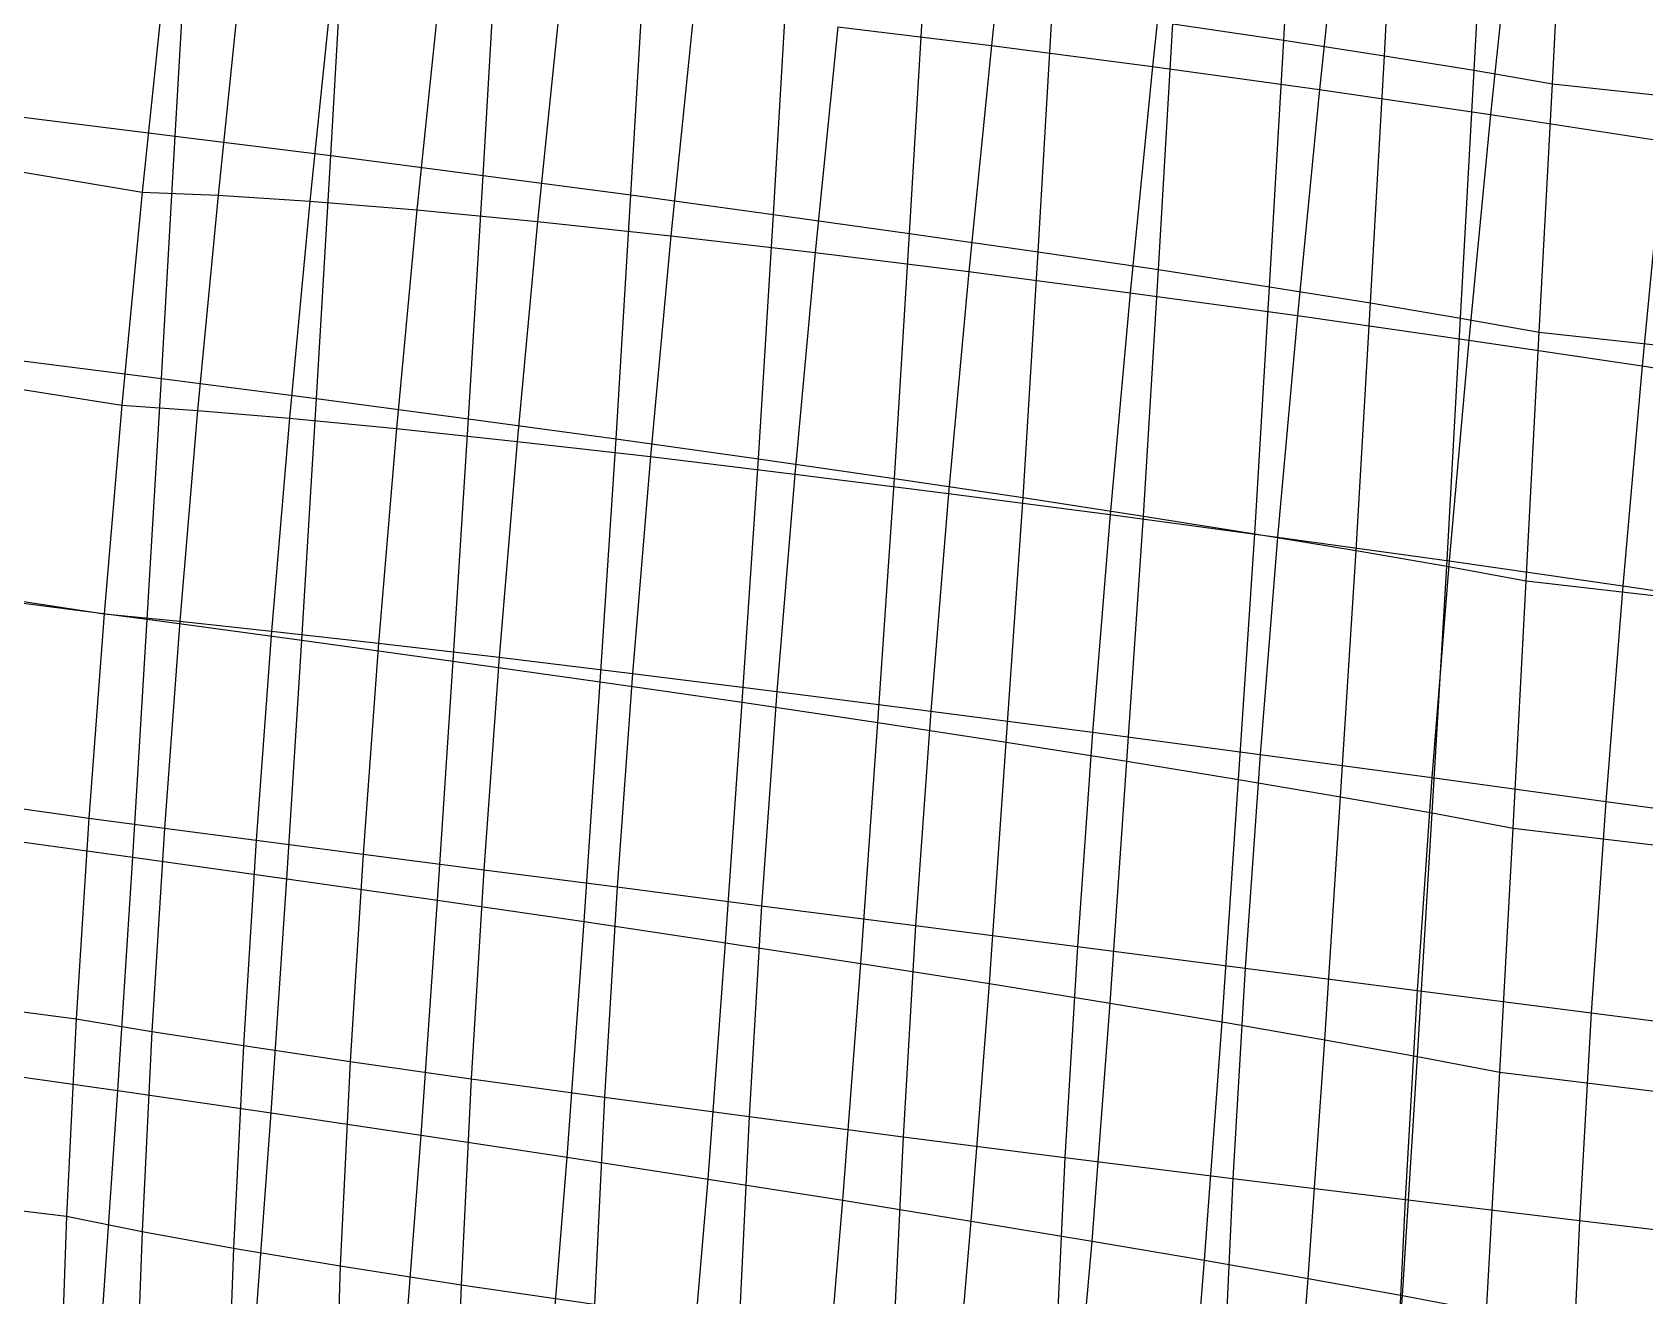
# Model space of a CAD drawing. Extents: x -429 to 429, y -1 to 209.
# Drawn here: x -287.11 to -267.84, y 66.5 to 81.6 of the extents above; entities that cross this region are included whole.
import ezdxf

# ---------------------------------------------------------------- set-up
doc = ezdxf.new("R2010")
doc.units = 0

msp = doc.modelspace()

# ---------------------------------------------------------------- linework, layer by layer
at = {"layer": 'default', "color": 3, "linetype": 'CONTINUOUS'}
for p, q in [((-272.151, 81.505, 90.889), (-271.984, 84.433, 90.928)), ((-270.948, 81.319, 89.453), (-270.784, 84.253, 89.489)), ((-269.875, 81.145, 87.918), (-269.715, 84.084, 87.95)), ((-268.94, 80.985, 86.296), (-268.786, 83.929, 86.324)), ((-268.94, 80.985, 86.296), (-268.786, 83.929, 86.324)), ((-285.397, 80.359, 97.704), (-285.231, 83.249, 97.737)), ((-283.54, 80.125, 97.359), (-283.372, 83.021, 97.397)), ((-281.72, 79.889, 96.857), (-281.551, 82.793, 96.899)), ((-279.953, 79.655, 96.203), (-279.782, 82.565, 96.248)), ((-278.249, 79.423, 95.401), (-278.077, 82.341, 95.447)), ((-276.623, 79.196, 94.457), (-276.45, 82.121, 94.504)), ((-275.086, 78.976, 93.378), (-274.913, 81.907, 93.424)), ((-273.648, 78.763, 92.172), (-273.476, 81.701, 92.216)), ((-273.476, 81.701, 92.216), (-272.151, 81.505, 90.889)), ((-272.322, 78.559, 90.847), (-272.151, 81.505, 90.889)), ((-272.151, 81.505, 90.889), (-270.948, 81.319, 89.453)), ((-271.115, 78.366, 89.414), (-270.948, 81.319, 89.453)), ((-270.948, 81.319, 89.453), (-269.875, 81.145, 87.918)), ((-270.038, 78.185, 87.883), (-269.875, 81.145, 87.918)), ((-269.875, 81.145, 87.918), (-268.94, 80.985, 86.296)), ((-269.097, 78.018, 86.265), (-268.94, 80.985, 86.296)), ((-269.097, 78.018, 86.265), (-268.94, 80.985, 86.296)), ((-268.94, 80.985, 86.296), (-267.019, 80.778, 86.203)), ((-287.28, 80.592, 97.891), (-285.397, 80.359, 97.704)), ((-285.564, 77.464, 97.67), (-285.397, 80.359, 97.704)), ((-285.397, 80.359, 97.704), (-283.54, 80.125, 97.359)), ((-283.709, 77.223, 97.316), (-283.54, 80.125, 97.359)), ((-283.54, 80.125, 97.359), (-281.72, 79.889, 96.857)), ((-281.893, 76.981, 96.808), (-281.72, 79.889, 96.857)), ((-281.72, 79.889, 96.857), (-279.953, 79.655, 96.203)), ((-280.128, 76.74, 96.15), (-279.953, 79.655, 96.203)), ((-279.953, 79.655, 96.203), (-278.249, 79.423, 95.401)), ((-278.427, 76.501, 95.346), (-278.249, 79.423, 95.401)), ((-278.249, 79.423, 95.401), (-276.623, 79.196, 94.457)), ((-276.803, 76.267, 94.402), (-276.623, 79.196, 94.457)), ((-276.623, 79.196, 94.457), (-275.086, 78.976, 93.378)), ((-275.266, 76.039, 93.324), (-275.086, 78.976, 93.378)), ((-275.086, 78.976, 93.378), (-273.648, 78.763, 92.172)), ((-273.827, 75.819, 92.121), (-273.648, 78.763, 92.172)), ((-273.648, 78.763, 92.172), (-272.322, 78.559, 90.847)), ((-272.498, 75.608, 90.801), (-272.322, 78.559, 90.847)), ((-272.322, 78.559, 90.847), (-271.115, 78.366, 89.414)), ((-271.287, 75.408, 89.373), (-271.115, 78.366, 89.414)), ((-271.115, 78.366, 89.414), (-270.038, 78.185, 87.883)), ((-270.203, 75.22, 87.847), (-270.038, 78.185, 87.883)), ((-270.038, 78.185, 87.883), (-269.097, 78.018, 86.265)), ((-269.254, 75.045, 86.235), (-269.097, 78.018, 86.265)), ((-269.254, 75.045, 86.235), (-269.097, 78.018, 86.265)), ((-269.097, 78.018, 86.265), (-267.176, 77.805, 86.164)), ((-287.444, 77.703, 97.867), (-285.564, 77.464, 97.67)), ((-285.735, 74.585, 97.624), (-285.564, 77.464, 97.67)), ((-285.564, 77.464, 97.67), (-283.709, 77.223, 97.316)), ((-283.886, 74.336, 97.254), (-283.709, 77.223, 97.316)), ((-283.709, 77.223, 97.316), (-281.893, 76.981, 96.808)), ((-282.077, 74.087, 96.735), (-281.893, 76.981, 96.808)), ((-281.893, 76.981, 96.808), (-280.128, 76.74, 96.15)), ((-280.319, 73.839, 96.069), (-280.128, 76.74, 96.15)), ((-280.128, 76.74, 96.15), (-278.427, 76.501, 95.346)), ((-278.623, 73.594, 95.261), (-278.427, 76.501, 95.346)), ((-278.427, 76.501, 95.346), (-276.803, 76.267, 94.402)), ((-277.002, 73.353, 94.316), (-276.803, 76.267, 94.402)), ((-276.803, 76.267, 94.402), (-275.266, 76.039, 93.324)), ((-275.466, 73.118, 93.242), (-275.266, 76.039, 93.324)), ((-275.266, 76.039, 93.324), (-273.827, 75.819, 92.121)), ((-274.027, 72.891, 92.045), (-273.827, 75.819, 92.121)), ((-273.827, 75.819, 92.121), (-272.498, 75.608, 90.801)), ((-272.692, 72.673, 90.734), (-272.498, 75.608, 90.801)), ((-272.498, 75.608, 90.801), (-271.287, 75.408, 89.373)), ((-271.473, 72.466, 89.317), (-271.287, 75.408, 89.373)), ((-271.287, 75.408, 89.373), (-270.203, 75.22, 87.847)), ((-270.376, 72.271, 87.804), (-270.203, 75.22, 87.847)), ((-270.203, 75.22, 87.847), (-269.254, 75.045, 86.235)), ((-269.41, 72.09, 86.205), (-269.254, 75.045, 86.235)), ((-269.41, 72.09, 86.205), (-269.254, 75.045, 86.235)), ((-269.254, 75.045, 86.235), (-267.334, 74.826, 86.124)), ((-287.609, 74.831, 97.842), (-285.735, 74.585, 97.624)), ((-285.906, 71.743, 97.574), (-285.735, 74.585, 97.624)), ((-285.735, 74.585, 97.624), (-283.886, 74.336, 97.254)), ((-284.065, 71.486, 97.188), (-283.886, 74.336, 97.254)), ((-283.886, 74.336, 97.254), (-282.077, 74.087, 96.735)), ((-282.263, 71.229, 96.656), (-282.077, 74.087, 96.735)), ((-282.077, 74.087, 96.735), (-280.319, 73.839, 96.069)), ((-280.511, 70.973, 95.982), (-280.319, 73.839, 96.069)), ((-280.319, 73.839, 96.069), (-278.623, 73.594, 95.261)), ((-278.821, 70.721, 95.171), (-278.623, 73.594, 95.261)), ((-278.623, 73.594, 95.261), (-277.002, 73.353, 94.316)), ((-277.203, 70.473, 94.226), (-277.002, 73.353, 94.316)), ((-277.002, 73.353, 94.316), (-275.466, 73.118, 93.242)), ((-275.669, 70.232, 93.155), (-275.466, 73.118, 93.242)), ((-275.466, 73.118, 93.242), (-274.027, 72.891, 92.045)), ((-274.227, 69.999, 91.965), (-274.027, 72.891, 92.045)), ((-274.027, 72.891, 92.045), (-272.692, 72.673, 90.734)), ((-272.888, 69.775, 90.662), (-272.692, 72.673, 90.734)), ((-272.692, 72.673, 90.734), (-271.473, 72.466, 89.317)), ((-271.66, 69.562, 89.256), (-271.473, 72.466, 89.317)), ((-271.473, 72.466, 89.317), (-270.376, 72.271, 87.804)), ((-270.551, 69.362, 87.755), (-270.376, 72.271, 87.804)), ((-270.376, 72.271, 87.804), (-269.41, 72.09, 86.205)), ((-269.567, 69.175, 86.17), (-269.41, 72.09, 86.205)), ((-269.567, 69.175, 86.17), (-269.41, 72.09, 86.205)), ((-269.41, 72.09, 86.205), (-267.495, 71.864, 86.073)), ((-287.775, 71.999, 97.812), (-285.906, 71.743, 97.574)), ((-286.084, 68.954, 97.509), (-285.906, 71.743, 97.574)), ((-285.906, 71.743, 97.574), (-284.065, 71.486, 97.188)), ((-284.252, 68.687, 97.103), (-284.065, 71.486, 97.188)), ((-284.065, 71.486, 97.188), (-282.263, 71.229, 96.656)), ((-282.458, 68.421, 96.556), (-282.263, 71.229, 96.656)), ((-282.263, 71.229, 96.656), (-280.511, 70.973, 95.982)), ((-280.714, 68.157, 95.872), (-280.511, 70.973, 95.982)), ((-280.511, 70.973, 95.982), (-278.821, 70.721, 95.171)), ((-279.031, 67.897, 95.056), (-278.821, 70.721, 95.171)), ((-278.821, 70.721, 95.171), (-277.203, 70.473, 94.226)), ((-277.418, 67.643, 94.111), (-277.203, 70.473, 94.226)), ((-277.203, 70.473, 94.226), (-275.669, 70.232, 93.155)), ((-275.885, 67.395, 93.044), (-275.669, 70.232, 93.155)), ((-275.669, 70.232, 93.155), (-274.227, 69.999, 91.965)), ((-274.442, 67.157, 91.861), (-274.227, 69.999, 91.965)), ((-274.227, 69.999, 91.965), (-272.888, 69.775, 90.662)), ((-273.097, 66.928, 90.57), (-272.888, 69.775, 90.662)), ((-272.888, 69.775, 90.662), (-271.66, 69.562, 89.256)), ((-271.858, 66.711, 89.177), (-271.66, 69.562, 89.256)), ((-271.66, 69.562, 89.256), (-270.551, 69.362, 87.755)), ((-287.944, 69.22, 97.773), (-286.084, 68.954, 97.509)), ((-270.733, 66.506, 87.693), (-270.551, 69.362, 87.755)), ((-270.551, 69.362, 87.755), (-269.567, 69.175, 86.17)), ((-269.728, 66.315, 86.124), (-269.567, 69.175, 86.17)), ((-269.728, 66.315, 86.124), (-269.567, 69.175, 86.17)), ((-269.567, 69.175, 86.17), (-267.657, 68.94, 86.016)), ((-286.273, 66.222, 97.42), (-286.084, 68.954, 97.509)), ((-286.084, 68.954, 97.509), (-284.252, 68.687, 97.103)), ((-284.452, 65.945, 96.986), (-284.252, 68.687, 97.103)), ((-284.252, 68.687, 97.103), (-282.458, 68.421, 96.556)), ((-282.671, 65.669, 96.419), (-282.458, 68.421, 96.556)), ((-282.458, 68.421, 96.556), (-280.714, 68.157, 95.872)), ((-280.939, 65.397, 95.722), (-280.714, 68.157, 95.872)), ((-280.714, 68.157, 95.872), (-279.031, 67.897, 95.056)), ((-279.265, 65.13, 94.898), (-279.031, 67.897, 95.056)), ((-279.031, 67.897, 95.056), (-277.418, 67.643, 94.111)), ((-277.658, 64.869, 93.953), (-277.418, 67.643, 94.111)), ((-277.418, 67.643, 94.111), (-275.885, 67.395, 93.044)), ((-276.128, 64.616, 92.892), (-275.885, 67.395, 93.044)), ((-275.885, 67.395, 93.044), (-274.442, 67.157, 91.861)), ((-274.682, 64.373, 91.72), (-274.442, 67.157, 91.861)), ((-274.442, 67.157, 91.861), (-273.097, 66.928, 90.57)), ((-273.329, 64.14, 90.444), (-273.097, 66.928, 90.57)), ((-273.097, 66.928, 90.57), (-271.858, 66.711, 89.177)), ((-272.076, 63.918, 89.07), (-271.858, 66.711, 89.177)), ((-271.858, 66.711, 89.177), (-270.733, 66.506, 87.693)), ((-270.929, 63.71, 87.607), (-270.733, 66.506, 87.693)), ((-270.733, 66.506, 87.693), (-269.728, 66.315, 86.124))]:
    msp.add_line(p, q, dxfattribs=at)
at = {"layer": 'default', "color": 5, "linetype": 'CONTINUOUS'}
for p, q in [((-275.35, 84.202, 49.507), (-275.644, 81.443, 49.213)), ((-273.426, 83.954, 48.695), (-273.718, 81.192, 48.399)), ((-271.432, 83.677, 48.094), (-271.722, 80.916, 47.797)), ((-269.391, 83.376, 47.71), (-269.678, 80.617, 47.412)), ((-285.52, 82.296, 59.778), (-285.792, 79.689, 59.537)), ((-285.52, 82.296, 59.778), (-285.792, 79.689, 59.537)), ((-284.613, 82.282, 57.859), (-284.886, 79.653, 57.615)), ((-283.515, 82.23, 56.046), (-283.788, 79.581, 55.799)), ((-282.237, 82.142, 54.358), (-282.51, 79.476, 54.108)), ((-280.794, 82.017, 52.815), (-281.067, 79.337, 52.562)), ((-279.202, 81.858, 51.433), (-279.475, 79.167, 51.178)), ((-277.479, 81.666, 50.227), (-277.75, 78.968, 49.971)), ((-277.479, 81.666, 50.227), (-275.644, 81.443, 49.213)), ((-275.644, 81.443, 49.213), (-275.914, 78.74, 48.955)), ((-275.644, 81.443, 49.213), (-273.718, 81.192, 48.399)), ((-273.718, 81.192, 48.399), (-273.986, 78.488, 48.141)), ((-273.718, 81.192, 48.399), (-271.722, 80.916, 47.797)), ((-271.722, 80.916, 47.797), (-271.987, 78.214, 47.538)), ((-271.722, 80.916, 47.797), (-269.678, 80.617, 47.412)), ((-269.678, 80.617, 47.412), (-269.94, 77.921, 47.153)), ((-269.678, 80.617, 47.412), (-267.609, 80.3, 47.249)), ((-267.609, 80.3, 47.249), (-267.868, 77.612, 46.99)), ((-287.817, 80.027, 59.577), (-285.792, 79.689, 59.537)), ((-285.792, 79.689, 59.537), (-286.036, 77.143, 59.338)), ((-285.792, 79.689, 59.537), (-286.036, 77.143, 59.338)), ((-285.792, 79.689, 59.537), (-284.886, 79.653, 57.615)), ((-284.886, 79.653, 57.615), (-285.13, 77.082, 57.413)), ((-284.886, 79.653, 57.615), (-283.788, 79.581, 55.799)), ((-283.788, 79.581, 55.799), (-284.033, 76.988, 55.593)), ((-283.788, 79.581, 55.799), (-282.51, 79.476, 54.108)), ((-282.51, 79.476, 54.108), (-282.755, 76.864, 53.9)), ((-282.51, 79.476, 54.108), (-281.067, 79.337, 52.562)), ((-281.067, 79.337, 52.562), (-281.312, 76.71, 52.352)), ((-281.067, 79.337, 52.562), (-279.475, 79.167, 51.178)), ((-279.475, 79.167, 51.178), (-279.719, 76.529, 50.966)), ((-279.475, 79.167, 51.178), (-277.75, 78.968, 49.971)), ((-277.75, 78.968, 49.971), (-277.994, 76.321, 49.758)), ((-277.75, 78.968, 49.971), (-275.914, 78.74, 48.955)), ((-275.914, 78.74, 48.955), (-276.156, 76.09, 48.741)), ((-275.914, 78.74, 48.955), (-273.986, 78.488, 48.141)), ((-273.986, 78.488, 48.141), (-274.226, 75.838, 47.926)), ((-273.986, 78.488, 48.141), (-271.987, 78.214, 47.538)), ((-271.987, 78.214, 47.538), (-272.225, 75.567, 47.323)), ((-271.987, 78.214, 47.538), (-269.94, 77.921, 47.153)), ((-269.94, 77.921, 47.153), (-270.175, 75.282, 46.938)), ((-269.94, 77.921, 47.153), (-267.868, 77.612, 46.99)), ((-288.064, 77.467, 59.378), (-286.036, 77.143, 59.338)), ((-267.868, 77.612, 46.99), (-268.099, 74.984, 46.775)), ((-267.868, 77.612, 46.99), (-265.794, 77.291, 47.051)), ((-286.036, 77.143, 59.338), (-286.249, 74.652, 59.183)), ((-286.036, 77.143, 59.338), (-286.249, 74.652, 59.183)), ((-286.036, 77.143, 59.338), (-285.13, 77.082, 57.413)), ((-285.13, 77.082, 57.413), (-285.344, 74.563, 57.255)), ((-285.13, 77.082, 57.413), (-284.033, 76.988, 55.593)), ((-284.033, 76.988, 55.593), (-284.247, 74.445, 55.433)), ((-284.033, 76.988, 55.593), (-282.755, 76.864, 53.9)), ((-282.755, 76.864, 53.9), (-282.97, 74.301, 53.738)), ((-282.755, 76.864, 53.9), (-281.312, 76.71, 52.352)), ((-281.312, 76.71, 52.352), (-281.527, 74.131, 52.188)), ((-281.312, 76.71, 52.352), (-279.719, 76.529, 50.966)), ((-279.719, 76.529, 50.966), (-279.933, 73.937, 50.8)), ((-279.719, 76.529, 50.966), (-277.994, 76.321, 49.758)), ((-277.994, 76.321, 49.758), (-278.207, 73.721, 49.591)), ((-277.994, 76.321, 49.758), (-276.156, 76.09, 48.741)), ((-276.156, 76.09, 48.741), (-276.368, 73.486, 48.573)), ((-276.156, 76.09, 48.741), (-274.226, 75.838, 47.926)), ((-274.226, 75.838, 47.926), (-274.436, 73.235, 47.757)), ((-274.226, 75.838, 47.926), (-272.225, 75.567, 47.323)), ((-272.225, 75.567, 47.323), (-272.433, 72.97, 47.154)), ((-272.225, 75.567, 47.323), (-270.175, 75.282, 46.938)), ((-270.175, 75.282, 46.938), (-270.381, 72.694, 46.769)), ((-270.175, 75.282, 46.938), (-268.099, 74.984, 46.775)), ((-268.099, 74.984, 46.775), (-268.302, 72.41, 46.606)), ((-268.099, 74.984, 46.775), (-266.021, 74.678, 46.836)), ((-288.28, 74.958, 59.222), (-286.249, 74.652, 59.183)), ((-286.249, 74.652, 59.183), (-286.43, 72.209, 59.074)), ((-286.249, 74.652, 59.183), (-286.43, 72.209, 59.074)), ((-286.249, 74.652, 59.183), (-285.344, 74.563, 57.255)), ((-285.344, 74.563, 57.255), (-285.527, 72.09, 57.144)), ((-285.344, 74.563, 57.255), (-284.247, 74.445, 55.433)), ((-284.247, 74.445, 55.433), (-284.431, 71.947, 55.32)), ((-284.247, 74.445, 55.433), (-282.97, 74.301, 53.738)), ((-282.97, 74.301, 53.738), (-283.154, 71.781, 53.623)), ((-282.97, 74.301, 53.738), (-281.527, 74.131, 52.188)), ((-281.527, 74.131, 52.188), (-281.711, 71.593, 52.071)), ((-281.527, 74.131, 52.188), (-279.933, 73.937, 50.8)), ((-279.933, 73.937, 50.8), (-280.117, 71.387, 50.683)), ((-279.933, 73.937, 50.8), (-278.207, 73.721, 49.591)), ((-278.207, 73.721, 49.591), (-278.39, 71.163, 49.472)), ((-278.207, 73.721, 49.591), (-276.368, 73.486, 48.573)), ((-276.368, 73.486, 48.573), (-276.55, 70.925, 48.454)), ((-276.368, 73.486, 48.573), (-274.436, 73.235, 47.757)), ((-274.436, 73.235, 47.757), (-274.616, 70.675, 47.638)), ((-274.436, 73.235, 47.757), (-272.433, 72.97, 47.154)), ((-272.433, 72.97, 47.154), (-272.611, 70.416, 47.034)), ((-272.433, 72.97, 47.154), (-270.381, 72.694, 46.769)), ((-270.381, 72.694, 46.769), (-270.557, 70.151, 46.649)), ((-270.381, 72.694, 46.769), (-268.302, 72.41, 46.606)), ((-288.465, 72.497, 59.112), (-286.43, 72.209, 59.074)), ((-268.302, 72.41, 46.606), (-268.475, 69.883, 46.487)), ((-268.302, 72.41, 46.606), (-266.221, 72.121, 46.668)), ((-286.43, 72.209, 59.074), (-286.58, 69.811, 59.013)), ((-286.43, 72.209, 59.074), (-286.58, 69.811, 59.013)), ((-286.43, 72.209, 59.074), (-285.527, 72.09, 57.144)), ((-285.527, 72.09, 57.144), (-285.678, 69.661, 57.081)), ((-285.527, 72.09, 57.144), (-284.431, 71.947, 55.32)), ((-284.431, 71.947, 55.32), (-284.582, 69.491, 55.256)), ((-284.431, 71.947, 55.32), (-283.154, 71.781, 53.623)), ((-283.154, 71.781, 53.623), (-283.306, 69.301, 53.558)), ((-283.154, 71.781, 53.623), (-281.711, 71.593, 52.071)), ((-281.711, 71.593, 52.071), (-281.862, 69.096, 52.005)), ((-281.711, 71.593, 52.071), (-280.117, 71.387, 50.683)), ((-280.117, 71.387, 50.683), (-280.268, 68.876, 50.616)), ((-280.117, 71.387, 50.683), (-278.39, 71.163, 49.472)), ((-278.39, 71.163, 49.472), (-278.541, 68.644, 49.405)), ((-278.39, 71.163, 49.472), (-276.55, 70.925, 48.454)), ((-276.55, 70.925, 48.454), (-276.7, 68.403, 48.385)), ((-276.55, 70.925, 48.454), (-274.616, 70.675, 47.638)), ((-274.616, 70.675, 47.638), (-274.765, 68.155, 47.569)), ((-274.616, 70.675, 47.638), (-272.611, 70.416, 47.034)), ((-272.611, 70.416, 47.034), (-272.758, 67.904, 46.965)), ((-272.611, 70.416, 47.034), (-270.557, 70.151, 46.649)), ((-270.557, 70.151, 46.649), (-270.701, 67.651, 46.58)), ((-270.557, 70.151, 46.649), (-268.475, 69.883, 46.487)), ((-288.617, 70.078, 59.051), (-286.58, 69.811, 59.013)), ((-286.58, 69.811, 59.013), (-286.697, 67.455, 59)), ((-286.58, 69.811, 59.013), (-286.697, 67.455, 59)), ((-286.58, 69.811, 59.013), (-285.678, 69.661, 57.081)), ((-268.475, 69.883, 46.487), (-268.618, 67.401, 46.418)), ((-268.475, 69.883, 46.487), (-266.39, 69.615, 46.55)), ((-285.678, 69.661, 57.081), (-285.795, 67.272, 57.068)), ((-285.678, 69.661, 57.081), (-284.582, 69.491, 55.256)), ((-284.582, 69.491, 55.256), (-284.701, 67.073, 55.242)), ((-284.582, 69.491, 55.256), (-283.306, 69.301, 53.558)), ((-283.306, 69.301, 53.558), (-283.425, 66.86, 53.543)), ((-283.306, 69.301, 53.558), (-281.862, 69.096, 52.005)), ((-281.862, 69.096, 52.005), (-281.981, 66.635, 51.99)), ((-281.862, 69.096, 52.005), (-280.268, 68.876, 50.616)), ((-280.268, 68.876, 50.616), (-280.387, 66.402, 50.601)), ((-280.268, 68.876, 50.616), (-278.541, 68.644, 49.405)), ((-278.541, 68.644, 49.405), (-278.659, 66.162, 49.389)), ((-278.541, 68.644, 49.405), (-276.7, 68.403, 48.385)), ((-276.7, 68.403, 48.385), (-276.817, 65.918, 48.37)), ((-276.7, 68.403, 48.385), (-274.765, 68.155, 47.569)), ((-274.765, 68.155, 47.569), (-274.882, 65.673, 47.553)), ((-274.765, 68.155, 47.569), (-272.758, 67.904, 46.965)), ((-272.758, 67.904, 46.965), (-272.873, 65.43, 46.949)), ((-272.758, 67.904, 46.965), (-270.701, 67.651, 46.58)), ((-288.737, 67.699, 59.039), (-286.697, 67.455, 59)), ((-270.701, 67.651, 46.58), (-270.815, 65.192, 46.564)), ((-270.701, 67.651, 46.58), (-268.618, 67.401, 46.418)), ((-286.697, 67.455, 59), (-286.78, 65.139, 59.038)), ((-286.697, 67.455, 59), (-286.78, 65.139, 59.038)), ((-286.697, 67.455, 59), (-285.795, 67.272, 57.068)), ((-285.795, 67.272, 57.068), (-285.88, 64.921, 57.106)), ((-285.795, 67.272, 57.068), (-284.701, 67.073, 55.242)), ((-268.618, 67.401, 46.418), (-268.729, 64.96, 46.402)), ((-268.618, 67.401, 46.418), (-266.53, 67.155, 46.481)), ((-284.701, 67.073, 55.242), (-284.785, 64.692, 55.28)), ((-284.701, 67.073, 55.242), (-283.425, 66.86, 53.543)), ((-283.425, 66.86, 53.543), (-283.51, 64.454, 53.582)), ((-283.425, 66.86, 53.543), (-281.981, 66.635, 51.99)), ((-281.981, 66.635, 51.99), (-282.067, 64.21, 52.029)), ((-281.981, 66.635, 51.99), (-280.387, 66.402, 50.601))]:
    msp.add_line(p, q, dxfattribs=at)

doc.saveas('drawing.dxf')
